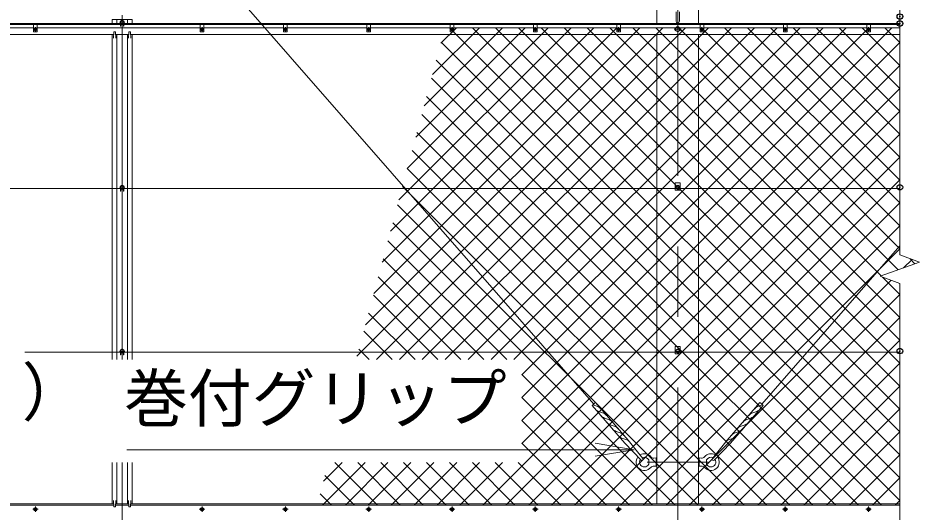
# Model space of a CAD drawing. Units: millimetres at full size; details may follow other scales. Extents: x -14699 to 14701, y -10394 to 10396.
# Drawn here: x -2018 to 1219, y -387 to 1393 of the extents above; entities that cross this region are included whole.
import ezdxf
from ezdxf.enums import TextEntityAlignment as Align

# ---------------------------------------------------------------- set-up
doc = ezdxf.new("R2010")
doc.units = ezdxf.units.MM
doc.header["$LTSCALE"] = 40
doc.header["$PDMODE"] = 32
doc.header["$PDSIZE"] = 20
doc.linetypes.add('USER1', pattern=[50.8, 31.75, -6.35, 6.35, -6.35])
for name, color, linetype, lineweight in [('0-0_D-STR1', 1, 'Continuous', 18), ('0-1_D-BMK', 2, 'USER1', 13), ('0-2_D-STR3', 3, 'Continuous', 13), ('0-6_D-STR-DIM', 7, 'Continuous', 13), ('0-7_0', 7, 'Continuous', 18), ('0-9_D-STR-TXT', 7, 'Continuous', 13), ('0-A_D-STR2', 7, 'Continuous', 13)]:
    doc.layers.add(name, color=color, linetype=linetype, lineweight=lineweight)
doc.layers.add('0-8_Defpoints', color=253, linetype='Continuous')
doc.styles.add('ＭＳ ゴシック', font='')
doc.styles.get('ＭＳ ゴシック').set_extended_font_data('MS Gothic')

# ---------------------------------------------------------------- blocks, each defined once
blk = doc.blocks.new('_Open')
at = {"layer": '0-7_0'}
blk.add_line((-40, 6.67), (0, 0), dxfattribs=at)
blk.add_lwpolyline([(-40, -6.67), (0, 0), (-40, 0)], dxfattribs=at)

msp = doc.modelspace()

# ---------------------------------------------------------------- linework, layer by layer
at = {"layer": '0-0_D-STR1'}
for p, q in [((431.88, 1373.31), (431.88, 6643.31)), ((-11718.12, 1373.31), (1156.88, 1373.31)), ((-11718.12, 1369.31), (1156.88, 1369.31)), ((-1662.12, 1373.31), (-1662.12, 1388.31)), ((-1624.12, 1373.31), (-1624.12, 1388.31)), ((-1606.62, 1373.31), (-1606.62, 1388.31)), ((-3612.82, 1333.31), (-1673.41, 1333.31)), ((-1679.62, 162.78), (-1679.62, 1333.31)), ((-1673.12, 1341.69), (-1673.87, 1320.19)), ((-1667.12, 1341.69), (-1666.37, 1320.19)), ((-1666.82, 1333.31), (-1619.41, 1333.31)), ((-1662.12, 162.78), (-1662.12, 1333.31)), ((-1624.12, 162.78), (-1624.12, 1333.31)), ((-1619.12, 1341.69), (-1619.87, 1320.19)), ((-1613.12, 1341.69), (-1612.37, 1320.19)), ((-1612.82, 1333.31), (1156.88, 1333.31)), ((-1606.62, 162.78), (-1606.62, 1333.31)), ((281.88, 1333.31), (281.88, -356.69)), ((431.88, -356.69), (431.88, 1333.31)), ((-1679.62, -356.69), (-1679.62, -208.53)), ((-1662.12, -356.69), (-1662.12, -208.53)), ((-1624.12, -356.69), (-1624.12, -208.53)), ((-1606.62, -356.69), (-1606.62, -208.53)), ((-1673.12, -366.35), (-1673.87, -344.85)), ((-1667.12, -366.35), (-1666.37, -344.85)), ((-1619.12, -366.35), (-1619.87, -344.85)), ((-1613.12, -366.35), (-1612.37, -344.85)), ((-3612.78, -356.69), (-1673.45, -356.69)), ((-1666.78, -356.69), (-1619.45, -356.69)), ((-1612.78, -356.69), (1156.88, -356.69))]:
    msp.add_line(p, q, dxfattribs=at)
for points in [[(431.88, 6643.31), (281.88, 6643.31), (281.88, 1373.31)], [(-1679.62, 1373.31), (-1679.62, 1388.31), (-1606.62, 1388.31)]]:
    msp.add_lwpolyline(points, dxfattribs=at)
for centre, start, end in [((-1670.12, 1340.44), 22.61986, 157.38014), ((-1616.12, 1340.44), 22.61986, 157.38014), ((-1670.12, -365.1), 202.61986, 337.38014), ((-1616.12, -365.1), 202.61986, 337.38014)]:
    msp.add_arc(centre, 3.25, start, end, dxfattribs=at)
at = {"layer": '0-1_D-BMK'}
for p, q in [((356.88, -1207.69), (356.88, 6694.31)), ((-1643.12, 1403.31), (-1643.12, 162.78)), ((-1955.62, 1360.75), (-1955.62, 1345.88)), ((-1633.12, 1377.81), (-1653.12, 1377.81)), ((-1355.62, 1360.75), (-1355.62, 1345.88)), ((-1055.62, 1360.75), (-1055.62, 1345.88)), ((-755.62, 1360.75), (-755.62, 1345.88)), ((-455.62, 1360.75), (-455.62, 1345.88)), ((-155.62, 1360.75), (-155.62, 1345.88)), ((144.38, 1360.75), (144.38, 1345.88)), ((444.38, 1360.75), (444.38, 1345.88)), ((744.38, 1360.75), (744.38, 1345.88)), ((1044.38, 1360.75), (1044.38, 1345.88)), ((-1963.06, 1353.31), (-1948.18, 1353.31)), ((-1363.06, 1353.31), (-1348.18, 1353.31)), ((-1063.06, 1353.31), (-1048.18, 1353.31)), ((-763.06, 1353.31), (-748.18, 1353.31)), ((-463.06, 1353.31), (-448.18, 1353.31)), ((-163.06, 1353.31), (-148.18, 1353.31)), ((136.94, 1353.31), (151.82, 1353.31)), ((369.63, 1353.31), (344.13, 1353.31)), ((436.94, 1353.31), (451.82, 1353.31)), ((736.94, 1353.31), (751.82, 1353.31)), ((1036.94, 1353.31), (1051.82, 1353.31)), ((-1633.12, 783.31), (-1653.12, 783.31)), ((346.88, 783.31), (366.88, 783.31)), ((-1633.12, 193.31), (-1653.12, 193.31)), ((346.88, 193.31), (366.88, 193.31)), ((-1643.12, -208.53), (-1643.12, -696.69)), ((246.88, -206.69), (466.88, -206.69)), ((-1945.95, -376.69), (-1965.29, -376.69)), ((-1955.62, -367.01), (-1955.62, -386.36)), ((-1345.95, -376.69), (-1365.29, -376.69)), ((-1355.62, -367.01), (-1355.62, -386.36)), ((-1045.95, -376.69), (-1065.29, -376.69)), ((-1055.62, -367.01), (-1055.62, -386.36)), ((-745.95, -376.69), (-765.29, -376.69)), ((-755.62, -367.01), (-755.62, -386.36)), ((-445.95, -376.69), (-465.29, -376.69)), ((-455.62, -367.01), (-455.62, -386.36)), ((-145.95, -376.69), (-165.29, -376.69)), ((-155.62, -367.01), (-155.62, -386.36)), ((154.05, -376.69), (134.71, -376.69)), ((144.38, -367.01), (144.38, -386.36)), ((454.05, -376.69), (434.71, -376.69)), ((444.38, -367.01), (444.38, -386.36)), ((754.05, -376.69), (734.71, -376.69)), ((744.38, -367.01), (744.38, -386.36)), ((1054.05, -376.69), (1034.71, -376.69)), ((1044.38, -367.01), (1044.38, -386.36))]:
    msp.add_line(p, q, dxfattribs=at)
at = {"layer": '0-2_D-STR3'}
for p, q in [((-1425.64, 1698.4), (54.44, 2.59)), ((350.88, 1415.31), (350.88, 1381.31)), ((362.88, 1415.31), (362.88, 1381.31)), ((-1962.12, 1369.31), (-1962.12, 1343.31)), ((-1949.12, 1369.31), (-1962.12, 1369.31)), ((-1949.12, 1369.31), (-1949.12, 1343.31)), ((-1643.12, 1385.32), (-1649.62, 1381.57)), ((-1649.62, 1381.57), (-1649.62, 1374.06)), ((-1649.62, 1374.06), (-1643.12, 1370.31)), ((-1649.37, 1373.92), (-1649.37, 1363.81)), ((-1649.37, 1363.81), (-1647.37, 1363.81)), ((-1647.37, 1372.76), (-1647.37, 1363.81)), ((-1636.62, 1381.57), (-1643.12, 1385.32)), ((-1643.12, 1370.31), (-1636.62, 1374.06)), ((-1638.87, 1372.76), (-1638.87, 1363.81)), ((-1638.87, 1363.81), (-1636.87, 1363.81)), ((-1636.87, 1373.92), (-1636.87, 1363.81)), ((-1636.62, 1374.06), (-1636.62, 1381.57)), ((-1362.12, 1369.31), (-1362.12, 1343.31)), ((-1349.12, 1369.31), (-1362.12, 1369.31)), ((-1349.12, 1369.31), (-1349.12, 1343.31)), ((-1062.12, 1369.31), (-1062.12, 1343.31)), ((-1049.12, 1369.31), (-1062.12, 1369.31)), ((-1049.12, 1369.31), (-1049.12, 1343.31)), ((-762.12, 1369.31), (-762.12, 1343.31)), ((-749.12, 1369.31), (-762.12, 1369.31)), ((-749.12, 1369.31), (-749.12, 1343.31)), ((-462.12, 1369.31), (-462.12, 1343.31)), ((-449.12, 1369.31), (-462.12, 1369.31)), ((-449.12, 1369.31), (-449.12, 1343.31)), ((-162.12, 1369.31), (-162.12, 1343.31)), ((-149.12, 1369.31), (-162.12, 1369.31)), ((-149.12, 1369.31), (-149.12, 1343.31)), ((137.88, 1369.31), (137.88, 1343.31)), ((150.88, 1369.31), (137.88, 1369.31)), ((150.88, 1369.31), (150.88, 1343.31)), ((348.38, 1358.22), (356.88, 1363.13)), ((437.88, 1369.31), (437.88, 1343.31)), ((450.88, 1369.31), (437.88, 1369.31)), ((450.88, 1369.31), (450.88, 1343.31)), ((737.88, 1369.31), (737.88, 1343.31)), ((750.88, 1369.31), (737.88, 1369.31)), ((750.88, 1369.31), (750.88, 1343.31)), ((1037.88, 1369.31), (1037.88, 1343.31)), ((1050.88, 1369.31), (1037.88, 1369.31)), ((1050.88, 1369.31), (1050.88, 1343.31)), ((-2249.12, 1358.31), (-1962.12, 1358.31)), ((-1949.12, 1343.31), (-1962.12, 1343.31)), ((-1949.12, 1358.31), (-1362.12, 1358.31)), ((-1349.12, 1343.31), (-1362.12, 1343.31)), ((-1349.12, 1358.31), (-1062.12, 1358.31)), ((-1049.12, 1343.31), (-1062.12, 1343.31)), ((-1049.12, 1358.31), (-762.12, 1358.31)), ((-749.12, 1343.31), (-762.12, 1343.31)), ((-749.12, 1358.31), (-462.12, 1358.31)), ((-449.12, 1343.31), (-462.12, 1343.31)), ((-449.12, 1358.31), (-162.12, 1358.31)), ((-149.12, 1343.31), (-162.12, 1343.31)), ((-149.12, 1358.31), (137.88, 1358.31)), ((150.88, 1343.31), (137.88, 1343.31)), ((150.88, 1358.31), (437.88, 1358.31)), ((348.38, 1348.41), (348.38, 1358.22)), ((356.88, 1343.5), (348.38, 1348.41)), ((365.38, 1348.41), (356.88, 1343.5)), ((450.88, 1343.31), (437.88, 1343.31)), ((450.88, 1358.31), (737.88, 1358.31)), ((750.88, 1343.31), (737.88, 1343.31)), ((750.88, 1358.31), (1037.88, 1358.31)), ((1050.88, 1343.31), (1037.88, 1343.31)), ((1050.88, 1358.31), (1156.88, 1358.31)), ((1153.75, 779.31), (-11625.92, 779.31)), ((-1649.37, 779.42), (-1649.37, 769.31)), ((-1647.37, 778.26), (-1647.37, 769.31)), ((-1638.87, 778.26), (-1638.87, 769.31)), ((-1636.87, 779.42), (-1636.87, 769.31)), ((366.38, 799.31), (347.38, 799.31)), ((347.38, 799.31), (347.38, 773.31)), ((350.38, 787.07), (356.88, 790.82)), ((350.38, 779.56), (350.38, 787.07)), ((356.88, 775.81), (350.38, 779.56)), ((356.88, 790.82), (363.38, 787.07)), ((363.38, 779.56), (356.88, 775.81)), ((363.38, 787.07), (363.38, 779.56)), ((366.38, 799.31), (366.38, 773.31)), ((-1649.37, 769.31), (-1647.37, 769.31)), ((-1638.87, 769.31), (-1636.87, 769.31)), ((366.38, 773.31), (347.38, 773.31)), ((659.32, 2.59), (1156.88, 572.67)), ((-1643.12, 200.82), (-1649.62, 197.07)), ((-1649.62, 197.07), (-1649.62, 189.56)), ((-1636.62, 197.07), (-1643.12, 200.82)), ((-1636.62, 189.56), (-1636.62, 197.07)), ((366.38, 209.31), (347.38, 209.31)), ((347.38, 209.31), (347.38, 183.31)), ((350.38, 197.07), (356.88, 200.82)), ((350.38, 189.56), (350.38, 197.07)), ((356.88, 200.82), (363.38, 197.07)), ((363.38, 197.07), (363.38, 189.56)), ((366.38, 209.31), (366.38, 183.31)), ((1153.75, 189.31), (-1993.12, 189.31)), ((-1649.62, 189.56), (-1643.12, 185.81)), ((-1649.37, 189.42), (-1649.37, 179.31)), ((-1649.37, 179.31), (-1647.37, 179.31)), ((-1647.37, 188.26), (-1647.37, 179.31)), ((-1643.12, 185.81), (-1636.62, 189.56)), ((-1638.87, 188.26), (-1638.87, 179.31)), ((-1638.87, 179.31), (-1636.87, 179.31)), ((-1636.87, 189.42), (-1636.87, 179.31)), ((366.38, 183.31), (347.38, 183.31)), ((356.88, 185.81), (350.38, 189.56)), ((363.38, 189.56), (356.88, 185.81)), ((65.57, -4.61), (51.71, 0.13)), ((179.02, -127.97), (60.66, 7.64)), ((534.75, -127.97), (653.11, 7.64)), ((648.2, -4.61), (662.05, 0.13)), ((166.96, -138.49), (48.6, -2.88)), ((86.61, -28.72), (72.18, -23.78)), ((546.8, -138.49), (665.16, -2.88)), ((627.16, -28.72), (641.59, -23.78)), ((107.65, -52.82), (93.22, -47.89)), ((606.11, -52.82), (620.55, -47.89)), ((128.69, -76.93), (114.26, -72)), ((149.74, -101.04), (135.3, -96.1)), ((564.03, -101.04), (578.46, -96.1)), ((585.07, -76.93), (599.5, -72)), ((170.78, -125.15), (156.35, -120.21)), ((179.02, -127.97), (231.94, -193.93)), ((534.75, -127.97), (481.82, -193.93)), ((542.99, -125.15), (557.42, -120.21)), ((166.96, -138.49), (225.16, -199.85)), ((546.8, -138.49), (488.6, -199.85)), ((279.1, -191.69), (271.55, -192.18)), ((279.1, -191.69), (279.1, -221.69)), ((434.67, -191.69), (434.67, -221.69)), ((434.67, -191.69), (442.21, -192.18)), ((252.67, -198.69), (252.67, -214.69)), ((279.1, -221.69), (271.55, -221.19)), ((279.1, -198.69), (281.88, -198.69)), ((279.1, -214.69), (281.88, -214.69)), ((431.88, -198.69), (434.67, -198.69)), ((431.88, -214.69), (434.67, -214.69)), ((434.67, -221.69), (442.21, -221.19)), ((461.1, -198.69), (461.1, -214.69)), ((-3612.95, -361.69), (-1673.28, -361.69)), ((-1666.95, -361.69), (-1619.28, -361.69)), ((-1612.95, -361.69), (1156.88, -361.69))]:
    msp.add_line(p, q, dxfattribs=at)
msp.add_lwpolyline([(356.88, 1363.13), (365.38, 1358.22), (365.38, 1348.41)], dxfattribs=at)
for points in [[(-1955.62, 1359.06), (-1960.6, 1356.19), (-1960.6, 1350.44), (-1955.62, 1347.56), (-1950.64, 1350.44), (-1950.64, 1356.19)], [(-1355.62, 1359.06), (-1360.6, 1356.19), (-1360.6, 1350.44), (-1355.62, 1347.56), (-1350.64, 1350.44), (-1350.64, 1356.19)], [(-1055.62, 1359.06), (-1060.6, 1356.19), (-1060.6, 1350.44), (-1055.62, 1347.56), (-1050.64, 1350.44), (-1050.64, 1356.19)], [(-755.62, 1359.06), (-760.6, 1356.19), (-760.6, 1350.44), (-755.62, 1347.56), (-750.64, 1350.44), (-750.64, 1356.19)], [(-455.62, 1359.06), (-460.6, 1356.19), (-460.6, 1350.44), (-455.62, 1347.56), (-450.64, 1350.44), (-450.64, 1356.19)], [(-155.62, 1359.06), (-160.6, 1356.19), (-160.6, 1350.44), (-155.62, 1347.56), (-150.64, 1350.44), (-150.64, 1356.19)], [(144.38, 1359.06), (139.4, 1356.19), (139.4, 1350.44), (144.38, 1347.56), (149.36, 1350.44), (149.36, 1356.19)], [(444.38, 1359.06), (439.4, 1356.19), (439.4, 1350.44), (444.38, 1347.56), (449.36, 1350.44), (449.36, 1356.19)], [(744.38, 1359.06), (739.4, 1356.19), (739.4, 1350.44), (744.38, 1347.56), (749.36, 1350.44), (749.36, 1356.19)], [(1044.38, 1359.06), (1039.4, 1356.19), (1039.4, 1350.44), (1044.38, 1347.56), (1049.36, 1350.44), (1049.36, 1356.19)], [(-1636.62, 787.07), (-1643.12, 790.82), (-1649.62, 787.07), (-1649.62, 779.56), (-1643.12, 775.81), (-1636.62, 779.56)], [(-1955.62, -370.94), (-1960.6, -373.81), (-1960.6, -379.56), (-1955.62, -382.44), (-1950.64, -379.56), (-1950.64, -373.81)], [(-1355.62, -370.94), (-1360.6, -373.81), (-1360.6, -379.56), (-1355.62, -382.44), (-1350.64, -379.56), (-1350.64, -373.81)], [(-1055.62, -370.94), (-1060.6, -373.81), (-1060.6, -379.56), (-1055.62, -382.44), (-1050.64, -379.56), (-1050.64, -373.81)], [(-755.62, -370.94), (-760.6, -373.81), (-760.6, -379.56), (-755.62, -382.44), (-750.64, -379.56), (-750.64, -373.81)], [(-455.62, -370.94), (-460.6, -373.81), (-460.6, -379.56), (-455.62, -382.44), (-450.64, -379.56), (-450.64, -373.81)], [(-155.62, -370.94), (-160.6, -373.81), (-160.6, -379.56), (-155.62, -382.44), (-150.64, -379.56), (-150.64, -373.81)], [(144.38, -370.94), (139.4, -373.81), (139.4, -379.56), (144.38, -382.44), (149.36, -379.56), (149.36, -373.81)], [(444.38, -370.94), (439.4, -373.81), (439.4, -379.56), (444.38, -382.44), (449.36, -379.56), (449.36, -373.81)], [(744.38, -370.94), (739.4, -373.81), (739.4, -379.56), (744.38, -382.44), (749.36, -379.56), (749.36, -373.81)], [(1044.38, -370.94), (1039.4, -373.81), (1039.4, -379.56), (1044.38, -382.44), (1049.36, -379.56), (1049.36, -373.81)]]:
    msp.add_lwpolyline(points, close=True, dxfattribs=at)
for centre, radius in [((-1643.12, 1377.81), 6.25), ((356.88, 1353.31), 8.25), ((-1955.62, 1353.31), 4.98), ((-1355.62, 1353.31), 4.98), ((-1055.62, 1353.31), 4.98), ((-755.62, 1353.31), 4.98), ((-455.62, 1353.31), 4.98), ((-155.62, 1353.31), 4.98), ((144.38, 1353.31), 4.98), ((444.38, 1353.31), 4.98), ((744.38, 1353.31), 4.98), ((1044.38, 1353.31), 4.98), ((-1643.12, 783.31), 6.25), ((356.88, 783.31), 6.25), ((-1643.12, 193.31), 6.25), ((356.88, 193.31), 6.25), ((-1955.62, -376.69), 6.5), ((-1955.62, -376.69), 4.98), ((-1355.62, -376.69), 6.5), ((-1355.62, -376.69), 4.98), ((-1055.62, -376.69), 6.5), ((-1055.62, -376.69), 4.98), ((-755.62, -376.69), 6.5), ((-755.62, -376.69), 4.98), ((-455.62, -376.69), 6.5), ((-455.62, -376.69), 4.98), ((-155.62, -376.69), 6.5), ((-155.62, -376.69), 4.98), ((144.38, -376.69), 6.5), ((144.38, -376.69), 4.98), ((444.38, -376.69), 6.5), ((444.38, -376.69), 4.98), ((744.38, -376.69), 6.5), ((744.38, -376.69), 4.98), ((1044.38, -376.69), 6.5), ((1044.38, -376.69), 4.98)]:
    msp.add_circle(centre, radius, dxfattribs=at)
for centre, radius, start, end in [((356.88, 1381.31), 6, 180, 0), ((128.79, -82.59), 113.07, 127.05753, 135.17139), ((584.97, -82.59), 113.07, 44.82861, 52.94247), ((81.89, 4.61), 30, 221.11454, 251.11463), ((55.86, -32.99), 30, 38.74381, 71.11461), ((76.9, -57.1), 30, 38.74381, 71.11461), ((636.87, -57.1), 30, 108.88539, 141.25619), ((657.91, -32.99), 30, 108.88539, 141.25619), ((631.88, 4.61), 30, 288.88537, 318.88546), ((102.93, -19.5), 30, 221.11454, 251.11463), ((123.97, -43.61), 30, 221.11335, 251.11316), ((97.94, -81.21), 30, 38.74271, 71.11461), ((615.82, -81.21), 30, 108.88539, 141.25729), ((589.79, -43.61), 30, 288.88684, 318.88665), ((610.84, -19.5), 30, 288.88537, 318.88546), ((145.01, -67.72), 30, 221.11454, 251.11463), ((118.98, -105.32), 30, 38.74286, 71.11461), ((594.78, -105.32), 30, 108.88539, 141.25714), ((568.75, -67.72), 30, 288.88537, 318.88546), ((166.06, -91.83), 30, 221.11454, 251.11463), ((140.02, -129.43), 30, 38.74381, 71.11461), ((161.07, -153.54), 30, 38.74271, 71.11317), ((552.7, -153.54), 30, 108.88683, 141.25729), ((573.74, -129.43), 30, 108.88539, 141.25619), ((547.71, -91.83), 30, 288.88537, 318.88546), ((237.1, -206.69), 30, 141.06818, 319.66701), ((237.1, -206.69), 30, 40.33299, 121.16022), ((228.55, -196.89), 4.5, 221.11251, 41.11251), ((237.1, -206.69), 17.5, 27.20289, 115.66907), ((270.64, -178.21), 14, 220.33299, 273.7314), ((443.12, -178.21), 14, 266.2686, 319.66701), ((476.67, -206.69), 30, 58.83978, 139.66701), ((476.67, -206.69), 30, 220.33299, 38.93182), ((476.67, -206.69), 17.5, 64.33093, 152.79711), ((485.21, -196.89), 4.5, 138.88749, 318.88749), ((237.1, -206.69), 17.5, 146.55935, 332.79711), ((270.64, -235.16), 14, 86.2686, 139.66701), ((443.12, -235.16), 14, 40.33299, 93.7314), ((476.67, -206.69), 17.5, 207.20289, 33.44065)]:
    msp.add_arc(centre, radius, start, end, dxfattribs=at)
at = {"layer": '0-6_D-STR-DIM'}
for p, q in [((1156.88, 539.62), (1156.88, 3907.01)), ((1227.36, 513.97), (1156.88, 539.62)), ((1086.41, 462.66), (1227.36, 513.97)), ((1156.88, 437.01), (1086.41, 462.66)), ((1156.88, -584.28), (1156.88, 437.01))]:
    msp.add_line(p, q, dxfattribs=at)
at = {"layer": '0-8_Defpoints'}
for p in [(1156.88, 1398.31), (1156.88, 1373.31), (1156.88, 783.31), (1156.88, 193.31)]:
    msp.add_point(p, dxfattribs=at)
at = {"layer": '0-9_D-STR-TXT'}
msp.add_lwpolyline([(-1626.5, -161.9), (-81.13, -161.9), (198.09, -161.9)], dxfattribs=at)
at = {"layer": '0-A_D-STR2'}
for p, q in [((-797.71, 175.03), (385.58, 1358.31)), ((-767.51, 287.72), (303.08, 1358.31)), ((-737.32, 400.41), (220.58, 1358.31)), ((-727.47, 162.78), (468.07, 1358.31)), ((-707.12, 513.1), (138.09, 1358.31)), ((-676.93, 625.8), (55.59, 1358.31)), ((-646.73, 738.49), (-26.91, 1358.31)), ((-644.97, 162.78), (550.57, 1358.31)), ((-616.54, 851.18), (-109.4, 1358.31)), ((-586.34, 963.87), (-191.9, 1358.31)), ((-562.47, 162.78), (633.07, 1358.31)), ((-556.14, 1076.57), (-274.4, 1358.31)), ((-525.95, 1189.26), (-356.89, 1358.31)), ((-495.75, 1301.95), (-439.39, 1358.31)), ((-479.98, 162.78), (715.56, 1358.31)), ((1156.88, -262.86), (-464.29, 1358.31)), ((-397.48, 162.78), (798.06, 1358.31)), ((1156.88, -180.36), (-381.79, 1358.31)), ((-314.99, 162.78), (880.55, 1358.31)), ((1156.88, -97.86), (-299.29, 1358.31)), ((-232.49, 162.78), (963.05, 1358.31)), ((1156.88, -15.37), (-216.8, 1358.31)), ((-204.63, 108.14), (1045.55, 1358.31)), ((-204.63, 25.64), (1128.04, 1358.31)), ((1156.88, 67.13), (-134.3, 1358.31)), ((1156.88, 149.63), (-51.81, 1358.31)), ((1156.88, 232.12), (30.69, 1358.31)), ((1156.88, 314.62), (113.19, 1358.31)), ((1090.02, 463.98), (195.68, 1358.31)), ((1150.5, 485.99), (278.18, 1358.31)), ((1156.88, 562.11), (360.68, 1358.31)), ((1156.88, 644.6), (443.17, 1358.31)), ((1156.88, 727.1), (525.67, 1358.31)), ((1156.88, 809.6), (608.17, 1358.31)), ((1156.88, 892.09), (690.66, 1358.31)), ((1156.88, 974.59), (773.16, 1358.31)), ((1156.88, 1057.09), (855.65, 1358.31)), ((1156.88, 1139.58), (938.15, 1358.31)), ((1156.88, 1222.08), (1020.65, 1358.31)), ((1156.88, 1304.58), (1103.14, 1358.31)), ((1156.88, -345.35), (-494.63, 1306.16)), ((-204.63, -56.86), (1156.88, 1304.66)), ((1090.72, -361.69), (-512.06, 1241.09)), ((-204.63, -139.35), (1156.88, 1222.16)), ((1008.22, -361.69), (-529.49, 1176.03)), ((-344.47, -361.69), (1156.88, 1139.67)), ((925.73, -361.69), (-546.93, 1110.97)), ((843.23, -361.69), (-564.36, 1045.91)), ((-261.97, -361.69), (1156.88, 1057.17)), ((760.73, -361.69), (-581.79, 980.84)), ((-179.47, -361.69), (1156.88, 974.67)), ((678.24, -361.69), (-599.23, 915.78)), ((-96.98, -361.69), (1156.88, 892.18)), ((595.74, -361.69), (-616.66, 850.72)), ((-14.48, -361.69), (1156.88, 809.68)), ((513.25, -361.69), (-634.09, 785.65)), ((430.75, -361.69), (-651.53, 720.59)), ((68.01, -361.69), (1156.88, 727.18)), ((348.25, -361.69), (-668.96, 655.53)), ((150.51, -361.69), (1156.88, 644.69)), ((-258.7, 162.78), (-686.39, 590.47)), ((233.01, -361.69), (1156.88, 562.19)), ((-341.2, 162.78), (-703.83, 525.4)), ((1170.44, 493.25), (1200.82, 523.63)), ((1210.98, 508.01), (1192.24, 526.75)), ((-423.7, 162.78), (-721.26, 460.34)), ((1156.88, 397.12), (1094.16, 459.84)), ((315.5, -361.69), (1125.59, 448.4)), ((-506.19, 162.78), (-738.7, 395.28)), ((398, -361.69), (1156.88, 397.2)), ((-588.69, 162.78), (-756.13, 330.21)), ((480.5, -361.69), (1156.88, 314.7)), ((-671.19, 162.78), (-773.56, 265.15)), ((562.99, -361.69), (1156.88, 232.21)), ((-753.68, 162.78), (-791, 200.09)), ((645.49, -361.69), (1156.88, 149.71)), ((265.76, -361.69), (-204.63, 108.7)), ((727.99, -361.69), (1156.88, 67.21)), ((183.26, -361.69), (-204.63, 26.21)), ((810.48, -361.69), (1156.88, -15.28)), ((100.76, -361.69), (-204.63, -56.29)), ((892.98, -361.69), (1156.88, -97.78)), ((18.27, -361.69), (-204.63, -138.79)), ((975.47, -361.69), (1156.88, -180.28)), ((-921.94, -361.69), (-768.78, -208.53)), ((-918.49, -275.74), (-851.28, -208.53)), ((-724.2, -361.69), (-877.36, -208.53)), ((-839.45, -361.69), (-686.29, -208.53)), ((-641.7, -361.69), (-794.86, -208.53)), ((-756.95, -361.69), (-603.79, -208.53)), ((-559.21, -361.69), (-712.37, -208.53)), ((-674.45, -361.69), (-521.3, -208.53)), ((-476.71, -361.69), (-629.87, -208.53)), ((-591.96, -361.69), (-438.8, -208.53)), ((-394.22, -361.69), (-547.37, -208.53)), ((-509.46, -361.69), (-356.3, -208.53)), ((-311.72, -361.69), (-464.88, -208.53)), ((-426.96, -361.69), (-273.81, -208.53)), ((-229.22, -361.69), (-382.38, -208.53)), ((-146.73, -361.69), (-299.88, -208.53)), ((-64.23, -361.69), (-217.39, -208.53)), ((-806.7, -361.69), (-913.03, -255.35)), ((1057.97, -361.69), (1156.88, -262.77)), ((-889.19, -361.69), (-930.46, -320.41)), ((1140.47, -361.69), (1156.88, -345.27))]:
    msp.add_line(p, q, dxfattribs=at)

# ---------------------------------------------------------------- block references
at = {"layer": '0-9_D-STR-TXT', "xscale": 3.5, "yscale": 3.5}
msp.add_blockref('_Open', (200.09, -161.9), dxfattribs=at)

# ---------------------------------------------------------------- texts
at = {"layer": '0-9_D-STR-TXT', "style": 'ＭＳ ゴシック'}
for s, p in [('（\u3000\u3000   \u3000\u3000）', (-3495.91, -89.01)), ('巻付グリップ', (-1636.27, -111.19))]:
    msp.add_text(s, height=168.3, dxfattribs=at).set_placement(p, align=Align.BOTTOM_LEFT)

doc.saveas('drawing.dxf')
